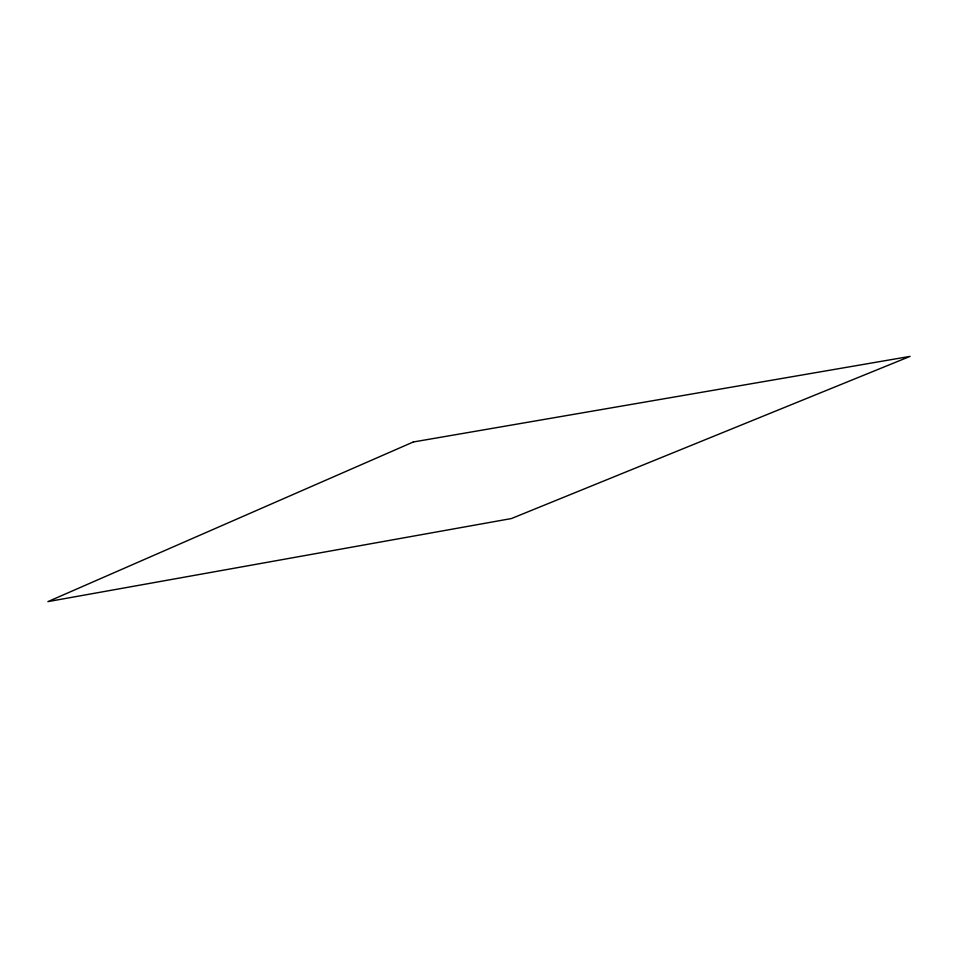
<?xml version="1.0" encoding="UTF-8"?>
<svg xmlns="http://www.w3.org/2000/svg" width="958" height="958" viewBox="0 0 958 958"><rect width="100%" height="100%" fill="white"/><g stroke="black" fill="none" stroke-linecap="round" stroke-linejoin="round"><path stroke-width="1.44" d="M413.293 441.985L47.9 601.624L511.404 518.553L910.1 356.376L413.293 441.985"/></g></svg>
